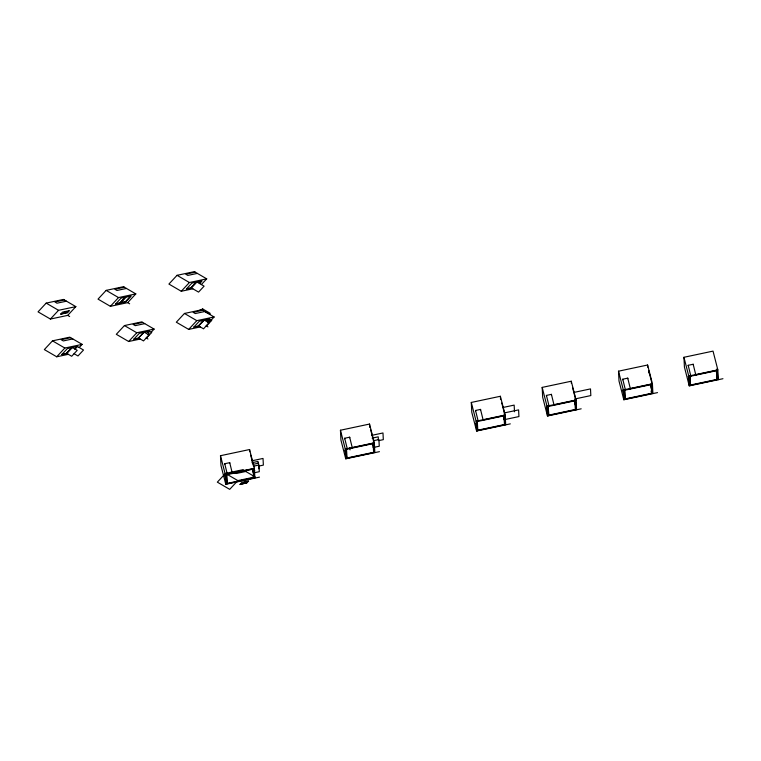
<?xml version="1.0" encoding="UTF-8"?>
<svg xmlns="http://www.w3.org/2000/svg" width="761" height="761" viewBox="0 0 761 761"><rect width="100%" height="100%" fill="white"/><g stroke="black" fill="none" stroke-linecap="round" stroke-linejoin="round"><path stroke-width="1.14" d="M202.378 310.146L202.683 308.947L210.036 313.228L209.722 314.436M205.689 312.077L209.827 314.055M46.183 303.106L38.05 311.858L50.407 319.049L67.71 315.377L75.843 306.635L63.486 299.434L46.183 303.106L58.54 310.307L75.843 306.635M50.407 319.049L58.54 310.307M65.284 311.544L63.582 313.38L65.541 311.487M65.712 311.449L63.886 313.418L60.87 313.96M64 313.294L67.139 312.619L68.851 310.783M67.406 312.781L69.356 310.678L62.573 312.124L60.623 314.217L67.139 312.619M79.211 347.511L82.14 344.372L69.784 337.171L52.48 340.842L44.347 349.584L56.704 356.785L68.328 354.322M106.159 290.379L98.026 299.121L110.383 306.322L127.686 302.64L135.819 293.898L123.463 286.697L106.159 290.379L118.516 297.57L135.819 293.898M56.704 356.785L64.837 348.043L82.14 344.372M62.041 354.322L66.416 353.389L71.705 347.701M66.416 353.389L71.962 347.653M110.383 306.322L118.516 297.57M66.549 353.465L72.133 347.615M74.787 348.909L76.937 346.597M75.054 349.071L77.451 346.483L83.51 350.022L77.983 355.967L74.083 353.694M115.71 303.858L120.095 302.926L125.384 297.237M120.095 302.926L125.641 297.18M125.812 297.151L120.228 303.002M120.523 302.83L125.327 301.813L130.616 296.124M125.594 301.965L131.13 296.019L120.999 298.169L115.472 304.115L125.327 301.813M151.173 332.234L154.103 329.085L141.746 321.884L124.443 325.565L116.309 334.307L128.666 341.508L140.281 339.035M201.37 284.576L206.707 278.849L194.35 271.648L177.047 275.32L168.913 284.062L181.27 291.263L192.885 288.8M128.666 341.508L136.799 332.757L154.103 329.085M181.27 291.263L189.403 282.521L206.707 278.849M133.993 339.045L138.378 338.112L143.667 332.424M138.378 338.112L144.095 332.338M147.948 332.338L148.899 331.311M148.214 332.5L149.413 331.206L151.724 332.557L145.903 338.331M186.597 288.8L190.982 287.867L196.271 282.188M148.024 334.374L149.223 333.09L146.911 331.739M190.982 287.867L196.519 282.131M191.116 287.953L196.69 282.093M199.344 283.396L201.503 281.075M199.61 283.549L202.007 280.971L191.886 283.121L186.35 289.066L191.477 287.981M211.187 320.134L214.117 316.985L201.751 309.784L184.457 313.456L176.314 322.207L188.68 329.408L200.295 326.935M188.68 329.408L196.814 320.657L214.117 316.985M194.007 326.945L198.393 326.012L203.682 320.324M198.393 326.012L203.929 320.267M198.526 326.089L204.1 320.238M208.352 319.82L208.914 319.211M208.609 319.972L209.418 319.106L211.739 320.457L205.917 326.231M207.601 322.027L208.409 321.161L206.088 319.81M208.466 322.531L210.055 320.809L207.743 319.458M225.484 473.409L217.342 482.151L229.708 489.352L237.841 480.61L255.135 476.938L242.778 469.737L225.484 473.409L237.841 480.61M240.162 484.253L242.873 483.673L244.585 481.837M242.873 483.673L245.013 481.751M243.301 483.587L246.44 482.921L248.143 481.085M246.707 483.073L248.657 480.981L241.874 482.417L239.915 484.519L246.44 482.921M199.82 310.193L202.683 308.947M64.371 299.948L54.868 301.965L56.989 303.201L66.483 301.185M124.347 287.211L114.844 289.228L116.966 290.464L126.469 288.448M195.225 272.162L185.732 274.179L187.843 275.415L197.346 273.399M70.668 337.684L61.165 339.701L63.287 340.938L72.79 338.921M142.63 322.398L133.127 324.414L135.249 325.651L144.752 323.634M202.635 310.298L193.142 312.314L195.254 313.551L204.757 311.534M77.451 346.483L67.329 348.633L61.793 354.588L66.911 353.494M149.413 331.206L139.282 333.356L133.755 339.301L138.873 338.217M209.418 319.106L199.296 321.256L193.76 327.201L198.887 326.117M259.491 477.128L225.789 484.281L220.975 465.523L220.481 455.706L249.57 449.532L254.383 468.291L254.868 478.108L253.175 471.487M379.444 451.654L345.741 458.807L340.928 440.058L340.443 430.231L369.523 424.058L374.336 442.816L374.831 452.633L373.413 447.116M510.308 423.867L476.605 431.021L471.782 412.262L471.297 402.445L500.377 396.272L505.199 415.03L505.685 424.847L504.267 419.33M581.185 408.819L547.482 415.972L542.669 397.213L542.184 387.397L571.264 381.223L576.077 399.982L576.572 409.799L574.869 403.178M657.523 392.609L623.82 399.763L619.007 381.004L618.512 371.187L647.601 365.014L652.415 383.772L652.9 393.589L650.921 385.865M722.95 378.712L689.247 385.865L684.434 367.116L683.939 357.29L713.028 351.116L717.842 369.875L718.336 379.691L716.348 371.967M224.761 464.315L224.733 463.725L229.717 462.669L232.39 473.551M344.714 438.84L344.685 438.25L349.67 437.195L352.343 448.077M475.577 411.054L475.549 410.464L480.533 409.408L483.206 420.291M546.455 396.005L546.427 395.416L551.411 394.35L554.084 405.242M622.793 379.796L622.764 379.206L627.749 378.141L630.422 389.033M688.22 365.898L688.191 365.309L693.176 364.253L695.849 375.135M251.729 460.843L263.03 458.436L263.363 465.114L258.845 466.074M371.682 435.368L382.983 432.971L383.316 439.649L378.797 440.609M502.717 407.544L514.16 405.109L514.493 411.787M573.585 392.495L590.498 388.9L590.831 395.577L575.04 398.935M251.948 462.707L258.046 461.413L258.16 463.639M372.129 438.136L378.227 436.833L378.398 440.181M253.423 464.277L258.502 463.202L258.778 468.766M373.803 447.382L373.47 440.705L378.921 439.554L379.254 446.231L373.803 447.382L373.242 445.195M504.667 419.596L504.334 412.919L518.602 409.894L518.935 416.571L504.667 419.596L504.096 417.409M243.663 470.25L234.169 472.267L236.281 473.494L245.784 471.478M225.789 484.281L225.304 474.464L254.383 468.291M345.741 458.807L345.256 448.99L374.336 442.816M476.605 431.021L476.11 421.204L505.199 415.03M547.482 415.972L546.997 406.155L576.077 399.982M623.82 399.763L623.326 389.946L652.415 383.772M689.247 385.865L688.762 376.048L717.842 369.875M227.387 474.284L225.865 474.607L226.321 483.91L254.307 477.965L253.851 468.662L232.381 473.218M347.349 448.809L345.817 449.133L346.284 458.436L374.269 452.491L373.803 443.187L352.333 447.753M478.203 421.023L476.671 421.347L477.137 430.65L505.123 424.705L504.657 415.401L483.187 419.967M549.09 405.974L547.559 406.298L548.025 415.601L576.01 409.656L575.544 400.353L554.075 404.909M625.418 389.765L623.887 390.089L624.353 399.392L652.339 393.447L651.882 384.143L630.403 388.7M690.845 375.867L689.323 376.191L689.78 385.494L717.775 379.549L717.309 370.246L695.839 374.812M226.616 484.11L226.521 474.778L253.213 469.109L253.651 477.794L226.959 483.463L224.742 474.598M346.474 449.304L373.175 443.634L373.603 452.329L346.911 457.989L346.474 449.304L346.578 458.636M477.432 430.85L477.337 421.518L504.029 415.848L504.467 424.533L477.765 430.203L476.053 423.306M624.553 390.25L651.245 384.59L651.682 393.275L624.981 398.945L624.553 390.25L624.648 399.592M689.98 376.362L716.672 370.693L717.109 379.387L690.417 385.047L689.98 376.362L690.075 385.694M252.738 471.173L254.773 470.745M253.004 469.566L253.851 472.857L259.301 471.696L258.968 465.019L253.518 466.179L250.702 455.202M197.004 282.027L204.091 286.155L198.564 292.11L191.306 287.886M177.047 275.32L189.403 282.521M204.414 320.172L209.047 322.864L203.52 328.819L198.716 326.022M206.526 326.05L207.943 326.878M184.457 313.456L196.814 320.657M127.686 302.64L129.646 303.791M144.409 332.272L149.042 334.964L143.506 340.918L138.711 338.122M146.521 338.15L147.929 338.978M124.443 325.565L136.799 332.757M67.71 315.377L69.67 316.519M72.447 347.549L77.213 350.326L71.686 356.272L66.749 353.399M52.48 340.842L64.837 348.043M716.396 369.133L717.204 372.281L717.081 369.932M716.491 377.161L717.052 379.368L716.462 370.055M688.191 365.309L690.864 376.2M683.939 357.29L688.762 376.048M688.201 376.191L690.465 385.018M651.549 381.661L648.733 370.683L648.838 372.909M651.035 385.047L651.882 388.338L651.606 382.773M651.064 391.059L651.625 393.266M622.764 379.206L625.437 390.089M618.512 371.187L623.326 389.946M622.774 390.079L625.038 398.907L624.61 390.269M572.624 387.796L575.211 397.87L575.544 404.548L574.983 402.35M546.427 395.416L549.1 406.298M542.184 387.397L546.997 406.155M546.645 407.106L548.7 415.116L548.272 406.479L574.916 400.8L575.345 409.485L548.652 415.154L548.215 406.46L548.32 415.791M501.794 403.045L504.334 412.919M475.549 410.464L478.222 421.356M471.297 402.445L476.11 421.204M370.655 429.727L373.47 440.705M344.685 438.25L347.358 449.142M340.443 430.231L345.256 448.99M344.98 450.236L346.959 457.96M253.032 475.577L253.594 477.784M224.733 463.725L227.406 474.607M220.481 455.706L225.304 474.464M349.565 447.687L350.108 449.865M693.176 364.253L693.204 364.842M651.035 384.02L651.254 388.471M647.601 365.014L647.706 367.192M627.749 378.141L627.777 378.731M574.698 400.229L574.812 402.455M571.264 381.223L571.368 383.401M551.411 394.35L551.44 394.94M503.82 415.278L504.039 419.73M500.377 396.272L500.548 399.544M480.533 409.408L480.562 409.998M477.337 421.518L477.765 430.203M372.957 443.064L373.185 447.516M369.523 424.058L369.684 427.33M349.67 437.195L349.699 437.784M253.622 468.338L253.851 472.857M253.004 468.538L253.223 472.99M249.57 449.532L249.675 451.711M229.717 462.669L229.746 463.249M226.578 474.788L227.006 483.425L226.521 474.778"/></g></svg>
